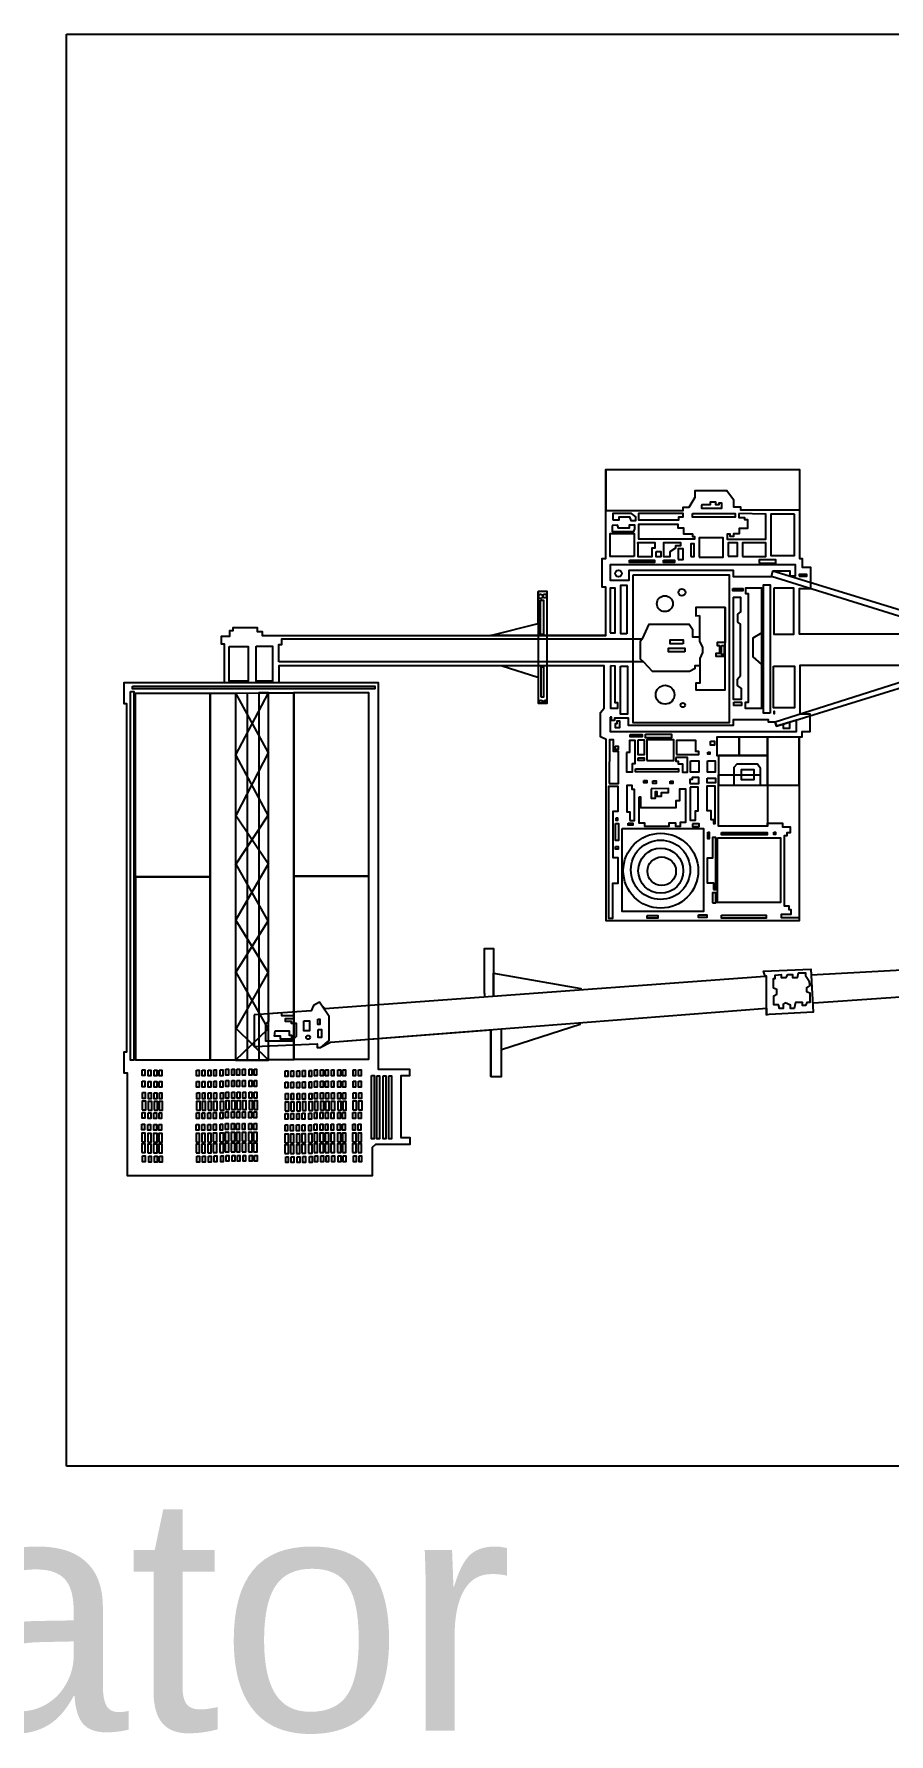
# Model space of a CAD drawing. Header units: millimetres. Extents: x 3191 to 879702, y -27549 to 222194.
# Drawn here: x 60388 to 68085, y 15167 to 30473 of the extents above; entities that cross this region are included whole.
import ezdxf

# ---------------------------------------------------------------- set-up
doc = ezdxf.new("R2010")
doc.units = ezdxf.units.MM
doc.header["$MEASUREMENT"] = 0
doc.styles.get("Standard").update_dxf_attribs({"font": 'arial.ttf'})
picture_1 = doc.add_image_def('image3.png', size_in_pixel=(678, 500))

msp = doc.modelspace()

# ---------------------------------------------------------------- linework, layer by layer
for points in [[(61198.88606, 24633.99722), (62103.09532, 24633.99722), (62103.09532, 24977.79484), (62075.74275, 24977.79484), (62075.74275, 25051.40044), (62152.52822, 25051.40044), (62152.52822, 25100.82193), (62181.98034, 25100.82193), (62181.98034, 25128.16), (62270.34837, 25128.16), (62397.62819, 25128.16), (62397.62819, 25094.51403), (62442.86198, 25094.51403), (62442.86198, 25057.70834), (65535.91782, 25057.70834), (65535.91782, 25492.19496), (65504.23784, 25492.19496), (65504.23784, 25749.30821), (65535.95282, 25749.30821), (65535.95282, 26551.13999), (67278.69018, 26551.13999), (67278.69018, 25749.96794), (67304.04817, 25749.96794), (67304.04817, 25672.76857), (67377.04277, 25672.76857), (67377.04277, 25552.20676), (67377.04277, 25476.89397), (67276.29902, 25476.89397), (67276.29902, 25073.70956), (68840.16579, 25073.70956)], [(65535.95282, 26551.13999), (65535.95282, 26182.49789), (66230.75168, 26182.49789), (66230.75168, 26211.33566), (66284.84268, 26211.33566), (66338.93367, 26301.96859), (66338.93367, 26362.73386), (66624.84316, 26362.73386), (66685.27492, 26282.89378), (66685.27492, 26216.46393), (66746.57811, 26216.46393), (66746.57811, 26188.65613), (67278.69018, 26188.65613)], [(66396.9243, 26230.73169), (66396.9243, 26203.95377), (66581.34884, 26203.95377), (66581.34884, 26249.27019), (66551.98511, 26249.27019), (66551.98511, 26232.27656), (66526.22755, 26232.27656), (66526.22755, 26257.5096), (66476.25771, 26257.5096), (66476.25771, 26232.27656), (66403.1062, 26232.27656), (66396.9243, 26230.73169)], [(65593.07212, 26048.4065), (65593.07212, 25992.27583), (65788.83, 25992.27583), (65798.10277, 26016.99389), (65798.10277, 26050.46627), (65745.04206, 26050.46627), (65745.04206, 26022.65847), (65650.25398, 26022.65847), (65639.43578, 26050.46627), (65593.07212, 26048.4065)], [(65600.28431, 26099.90248), (65654.37531, 26099.90248), (65654.37531, 26125.13553), (65749.16321, 26125.13553), (65761.52684, 26092.17805), (65804.79964, 26092.17805), (65804.79964, 26126.6804), (65766.67846, 26155.51817), (65597.70841, 26155.51817), (65597.70841, 26100.41747), (65600.28431, 26099.90248)], [(65829.01176, 26150.88348), (65829.01176, 26098.35762), (66193.22437, 26098.35762), (66193.22437, 26124.62055), (66231.86087, 26124.62055), (66231.86087, 26155.51817), (65829.01176, 26155.51817), (65829.01176, 26150.88348)], [(65830.06893, 26053.40533), (65830.06893, 25928.27006), (66337.49386, 25928.27006), (66337.49386, 25944.23381), (66319.97861, 25944.23381), (66319.97861, 25969.98184), (66236.52405, 25969.98184), (66236.52405, 26023.02269), (66186.03906, 26023.02269), (66186.03906, 26048.25574), (66186.03906, 26055.46518), (65830.06893, 26055.46518), (65830.06893, 26046.19589)], [(66731.77317, 26155.03254), (66731.77317, 26120.0153), (66785.34903, 26120.0153), (66785.34903, 26101.99169), (66812.13704, 26101.99169), (66812.13704, 26020.62797), (66735.37936, 26020.62797), (66735.37936, 25973.2517), (66685.40951, 25973.2517), (66685.40951, 25950.07851), (66653.9852, 25950.07851), (66653.9852, 25970.67686), (66628.74279, 25970.67686), (66628.74279, 25923.81558), (66975.44015, 25923.81558), (66975.44015, 26150.91283), (66731.77317, 26155.03254)], [(65823.37188, 25884.49842), (65823.37188, 25768.11754), (65953.19028, 25768.11754), (65953.19028, 25846.90633), (65978.94783, 25846.90633), (65978.94783, 25892.73783), (65822.3416, 25892.73783), (65822.3416, 25884.49842)], [(66058.20111, 25767.50446), (66058.20111, 25895.72946), (66207.59533, 25895.72946), (66207.59533, 25864.83184), (66162.7771, 25864.83184), (66162.7771, 25843.20351), (66111.26182, 25809.73114), (66111.26182, 25764.41472), (66059.2314, 25764.41472), (66059.2314, 25764.41472), (66058.20111, 25805.61143)], [(65573.91874, 25681.82988), (65573.91874, 25556.17972), (65746.4948, 25556.17972), (65746.4948, 25646.81264), (66682.81179, 25646.81264), (66682.81179, 25588.64308), (67032.39706, 25588.64308)], [(67040.40957, 25640.73245), (67192.42071, 25640.73245), (67192.42071, 25593.98078), (67243.15463, 25593.98078), (67243.15463, 25693.75875), (65574.5182, 25693.75875), (65574.5182, 25681.82988)], [(69223.60771, 24993.39271), (69223.60771, 24882.56549), (69223.60771, 24935.02812), (69299.23857, 24935.02812), (69126.51553, 24935.02812), (67028.22802, 25589.94432), (67040.40957, 25640.73245), (69223.60771, 24969.2806), (69223.60771, 24935.02812), (69126.51553, 24935.02812), (67060.78439, 24275.92464), (67070.87587, 24239.85123), (69222.46988, 24907.43847), (69223.60771, 24907.79151)], [(65535.91782, 25057.70834), (64497.27081, 25057.70834), (64928.03144, 25164.32091), (64928.03144, 25450.97181), (64928.03144, 24446.96647), (65007.25016, 24446.96647), (65007.25016, 25453.50474), (64928.03144, 25453.50474), (64928.03144, 25435.80886)], [(66793.97974, 25480.27434), (66793.97974, 25435.31058), (66817.79298, 25435.31058), (66817.79298, 24454.04304), (66791.33385, 24454.04304), (66791.33385, 24403.78949), (66939.50506, 24403.78949), (66939.50506, 25484.24175), (66793.97974, 25484.24175), (66793.97974, 25464.40481)], [(66939.50506, 25484.24175), (66939.50506, 25080.89056), (66858.80462, 25034.60433), (66858.80462, 24865.32904), (66932.7312, 24800.5306), (66939.50506, 24800.5306)], [(66379.41028, 25238.13373), (66379.41028, 25003.45721), (66407.31918, 24950.94219), (66407.31918, 24904.17096), (66381.05189, 24849.19429), (66381.05189, 24627.64643), (66344.92408, 24627.64643), (66344.92408, 24568.55972), (66610.88068, 24568.55972), (66610.88068, 25308.69358), (66346.5657, 25308.69358), (66346.5657, 25235.66485), (66379.41028, 25238.13373)], [(66610.88068, 25308.69358), (66610.88068, 24992.78279), (66537.00386, 24992.78279), (66537.00386, 24966.52528), (66557.52513, 24966.52528), (66557.52513, 24895.9582), (66525.51183, 24895.9582), (66525.51183, 24870.52127), (66610.88068, 24870.52127)], [(66681.52856, 25402.24904), (66681.52856, 24483.13726), (66755.61399, 24483.13726), (66755.61399, 24579.67704), (66719.89431, 24606.12632), (66719.89431, 24664.31468), (66747.6763, 24696.05375), (66747.6763, 25158.91586), (66723.86307, 25178.7528), (66723.86307, 25250.16576), (66750.3222, 25271.32517), (66750.3222, 25400.92657), (66681.52856, 25400.92657)], [(65864.60349, 25026.8228), (65927.02128, 25160.05586), (66287.37615, 25160.05586), (66314.46425, 25114.10521), (66314.46425, 25044.35862), (66379.41028, 25044.35862)], [(62590.7991, 24819.8197), (62590.7991, 24976.09923), (62618.23332, 24976.09923), (62618.23332, 25026.8228), (65864.60349, 25026.8228), (65845.33422, 25004.016), (65845.33422, 24877.41251), (65845.33422, 24848.51193), (65873.5616, 24819.61136), (62590.7991, 24819.8197)], [(65873.5616, 24819.61136), (65953.93443, 24737.32171), (66289.01777, 24737.32171), (66339.91072, 24764.55195), (66339.91072, 24788.3478), (66381.05189, 24788.3478)], [(68836.74817, 24787.07073), (67281.55958, 24787.07073), (67281.55958, 24353.47532), (67371.39729, 24353.47532), (67371.39729, 24189.79992), (67300.92216, 24189.79992), (67300.92216, 24141.02658), (67277.05719, 24141.02658), (67277.05719, 22487.17765), (65539.26545, 22487.17765), (65539.26545, 24119.78229), (65488.08292, 24144.75924), (65488.08292, 24365.22305), (65521.76914, 24404.31463), (65521.76914, 24785.40405), (62591.24234, 24785.40405), (62591.24234, 24633.99722)], [(64928.03144, 24785.40405), (64601.76598, 24785.40405), (64924.00072, 24682.81868), (64928.03144, 24682.81868)], [(65579.27547, 24784.17634), (65579.27547, 24401.87011), (65642.78134, 24401.87011), (65642.78134, 24452.0494), (65621.26783, 24452.0494), (65621.26783, 24782.55324), (65579.27547, 24784.17634)], [(61230.91597, 20199.96982), (61230.91597, 21117.86685), (61201.02061, 21117.86685), (61201.02061, 21309.30856), (61224.96723, 21309.30856), (61224.96723, 24441.89001), (61198.88606, 24441.89001), (61198.88606, 24633.99722), (63487.43829, 24633.99722), (63487.43829, 21151.75008), (63769.07054, 21151.75008), (63769.07054, 21092.02763), (63689.26405, 21092.02763), (63689.26405, 20536.88662), (63772.84975, 20536.88662), (63772.84975, 20474.06809), (63463.68996, 20474.06809), (63432.26659, 20447.05988), (63432.26659, 20192.97905), (61230.91597, 20192.97905), (61230.91597, 20199.96982)], [(62201.69285, 24537.82787), (62500.48316, 24542.5096), (62412.73333, 24542.5096), (62412.73333, 21233.45179), (62309.0502, 21233.45179), (62309.0502, 24539.51005)], [(62201.69285, 24537.82787), (62493.9512, 24007.79691), (62500.48316, 24007.79691), (62206.59182, 23442.56326), (62201.69285, 23442.56326), (62494.76769, 23005.92964), (62500.48316, 23005.92964), (62206.4985, 22497.25292), (62201.69285, 22497.25292), (62489.76375, 22033.21758), (62500.48316, 22033.21758), (62211.8757, 21524.59295), (62201.69285, 21524.59295), (62500.48316, 21233.45179), (62201.69285, 21233.45179), (62493.42631, 21514.1936), (62500.48316, 21514.1936), (62210.61597, 22020.11568), (62201.69285, 22020.11568), (62492.92475, 22481.923), (62500.48316, 22481.923), (62210.1494, 22992.77566), (62201.69285, 22992.77566), (62494.31279, 23434.51346), (62500.48316, 23434.51346), (62206.56849, 23976.40211), (62201.69285, 23976.40211), (62500.48316, 24542.5096)], [(65576.08982, 24321.51341), (65576.08982, 24193.41948), (67252.82978, 24193.41948), (67252.82978, 24296.3071), (67252.82978, 24296.3071), (67070.87587, 24239.85123), (67189.75382, 24276.73617), (67189.75382, 24218.68216), (67135.76656, 24218.68216), (67135.76656, 24259.98524), (67070.87587, 24239.85123), (67060.78439, 24275.92464), (66999.02261, 24275.92464), (66999.02261, 24298.7132), (66681.20684, 24298.7132), (66681.20684, 24245.89268), (65738.97537, 24245.89268), (65738.97537, 24311.82895), (65613.43977, 24311.82895), (65613.43977, 24291.02093), (65588.14063, 24291.02093), (65588.14063, 24321.75279), (65576.08982, 24321.51341)], [(65619.53596, 24258.68973), (65619.53596, 24228.27791), (65661.16749, 24228.27791), (65661.16749, 24285.25997), (65635.54802, 24285.25997), (65635.54802, 24262.85063), (65619.53596, 24262.85063), (65619.53596, 24258.68973)], [(65565.02967, 23725.11736), (65650.5668, 23725.11736), (65650.5668, 24012.72173), (65605.77039, 24012.72173), (65605.77039, 24118.58545), (65569.11155, 24118.58545), (65565.02967, 23725.11736)], [(65721.4493, 24005.39268), (65721.4493, 23828.68167), (65774.40091, 23828.68167), (65774.40091, 23905.22931), (65798.84014, 23905.22931), (65798.84014, 24112.8851), (65748.33245, 24112.8851), (65748.33245, 24004.57834), (65721.4493, 24005.39268)], [(66171.13095, 23985.8486), (66371.53247, 23985.8486), (66371.53247, 24014.35042), (66347.09324, 24014.35042), (66347.09324, 24111.25649), (66172.76018, 24111.25649), (66171.13095, 23985.8486)], [(66164.61388, 23956.53252), (66164.61388, 23927.21635), (66186.60902, 23927.21635), (66186.60902, 23901.15757), (66227.34118, 23901.15757), (66227.34118, 23827.86732), (66270.5171, 23827.86732), (66270.5171, 23958.16121), (66164.61388, 23958.16121), (66164.61388, 23958.16121)], [(66550.59399, 23709.71747), (66550.59399, 23802.92966), (66928.21605, 23802.92966), (66928.21605, 23860.52363), (66902.33089, 23899.75434), (66714.45414, 23899.75434), (66686.89891, 23868.03587), (66686.89891, 23709.71747), (66929.05118, 23709.71747), (66928.21605, 23802.92966)], [(66293.39117, 23723.58577), (66373.22593, 23723.58577), (66373.22593, 23779.77507), (66313.75725, 23779.77507), (66313.75725, 23759.41664), (66291.76195, 23759.41664), (66293.39117, 23723.58577)], [(66686.89891, 23802.92966), (66757.87462, 23802.92966), (66757.87462, 23851.34196), (66867.2606, 23851.34196), (66867.2606, 23757.85606), (66757.03967, 23757.85606), (66757.03967, 23802.92966)], [(65573.16008, 23700.70417), (65644.03385, 23700.70417), (65644.03385, 23471.8756), (65598.41401, 23471.8756), (65598.41401, 23060.0579), (65644.83092, 23060.0579), (65644.83092, 22823.08594), (65596.76716, 22823.08594), (65596.76716, 22508.75208), (65562.55223, 22508.75208), (65562.55223, 23700.68728), (65573.16008, 23700.70417)], [(65753.19568, 23392.07057), (65794.74237, 23392.07057), (65794.74237, 23669.7594), (65773.56177, 23669.7594), (65773.56177, 23705.59017), (65723.86861, 23705.59017), (65723.86861, 23470.2469), (65753.19568, 23470.2469), (65753.19568, 23392.07057)], [(65833.1193, 23602.24962), (65833.1193, 23370.97809), (65883.62698, 23370.97809), (65883.62698, 23340.03323), (66106.8385, 23340.03323), (66106.8385, 23371.79244), (66163.04873, 23371.79244), (66163.04873, 23340.84757), (66207.03934, 23340.84757), (66207.03934, 23376.67844), (66255.1031, 23376.67844), (66255.1031, 23673.91126), (66198.07835, 23673.91126), (66198.07835, 23568.86189), (66164.67795, 23568.86189), (66164.67795, 23505.34364), (65849.41206, 23505.34364), (65849.41206, 23603.06045), (65833.1193, 23603.06045)], [(65943.84612, 23678.02934), (65943.84612, 23593.3384), (65982.94888, 23593.3384), (65982.94888, 23652.78491), (65995.1685, 23652.78491), (65995.1685, 23609.62509), (66037.52989, 23609.62509), (66037.52989, 23644.64161), (66100.25719, 23644.64161), (66100.25719, 23679.65804), (65943.84612, 23678.02934)], [(66294.20674, 23692.54272), (66294.20674, 23393.68111), (66343.8999, 23393.68111), (66343.8999, 23478.37214), (66365.89503, 23478.37214), (66365.89503, 23681.14193), (66365.89503, 23692.54272), (66294.20674, 23692.54272)], [(66501.94002, 23365.99372), (66520.67688, 23365.99372), (66520.67688, 23700.68602), (66444.10057, 23700.68602), (66444.10057, 23481.62953), (66479.94489, 23481.62953), (66479.94489, 23400.1958), (66503.56942, 23400.1958), (66503.56942, 23365.99372)], [(66317.01675, 23361.92198), (66317.01675, 23337.4919), (66375.67073, 23337.4919), (66375.67073, 23361.92198), (66317.01675, 23361.92198)], [(66991.09837, 23339.31373), (66991.09837, 23368.95844), (67126.81273, 23368.95844), (67126.81273, 23335.57071), (67195.24257, 23335.57071), (67195.24257, 23280.19576), (67165.91549, 23280.19576), (67165.91549, 23254.95133), (67139.84704, 23254.95133), (67139.84704, 23017.97936), (67139.84704, 22624.27578), (67183.86174, 22624.27578), (67183.86174, 22590.88796), (67202.59843, 22590.88796), (67202.59843, 22545.2851), (67115.4319, 22545.2851), (67115.4319, 22517.59762), (67277.05719, 22517.59762)], [(66505.21854, 22769.20897), (66527.21385, 22769.20897), (66527.21385, 23239.348), (66495.44861, 23239.348), (66495.44861, 23053.67925), (66449.01408, 23053.67925), (66449.01408, 22830.55102), (66504.40978, 22830.55102), (66505.21854, 22769.20897)], [(64442.93506, 21833.45987), (64442.93506, 22237.9348), (64524.96942, 22237.9348), (64524.96942, 21811.45533)], [(62975.91619, 21729.48957), (63006.96631, 21700.28806), (66969.89199, 21990.5033), (66954.89182, 22034.02777), (67382.4433, 22053.62275), (67401.31598, 21664.68608), (67004.97792, 21645.09688), (66982.86259, 21640.68135), (66982.86259, 21989.74519), (66982.86259, 21989.74519), (66965.69288, 21989.74519)], [(67382.4433, 22053.62275), (67384.94947, 22001.97443), (68806.73617, 22080.74091), (68836.74817, 22082.40357), (68836.74817, 21845.62427), (67408.45448, 21747.46996), (67397.29899, 21747.46996)], [(64524.96942, 21811.45533), (64524.96942, 22017.13534), (65312.14003, 21878.76097), (65312.14003, 21869.10186)], [(67044.91616, 21883.00289), (67044.91616, 21970.35276), (67061.46767, 21970.35276), (67061.46767, 21998.39685), (67114.35318, 22004.83206), (67114.35318, 21979.08543), (67158.0473, 21979.08543), (67172.75586, 22004.36909), (67216.44998, 22004.36909), (67216.44998, 21978.16529), (67261.52047, 21978.16529), (67271.63334, 22019.99994), (67333.67525, 22019.99994), (67333.67525, 21995.72901), (67363.82722, 21951.60847), (67372.65703, 21907.49372), (67341.0237, 21884.69849), (67341.0237, 21851.60809), (67371.92218, 21839.10804), (67371.92218, 21752.34266), (67344.70959, 21752.34266), (67332.20556, 21725.13191), (67307.18584, 21725.13191), (67307.18584, 21751.60771), (67244.66569, 21751.60771), (67231.42682, 21698.6619), (67197.58896, 21698.6619), (67197.58896, 21730.28239), (67149.04253, 21749.39705), (67132.11777, 21738.3727), (67132.11777, 21699.39686), (67098.27991, 21699.39686), (67090.19661, 21731.75231), (67046.7941, 21731.75231), (67046.7941, 21794.25255), (67046.7941, 21812.63803), (67074.74154, 21827.34295), (67074.74154, 21870.72853), (67044.91616, 21883.00289)], [(62371.10378, 21642.96146), (62371.10378, 21357.52055), (62936.57283, 21381.12018), (62936.57283, 21347.41056), (62971.42548, 21347.41056), (63044.49006, 21410.33904), (63044.49006, 21628.35492), (62975.91619, 21729.48957), (62957.87519, 21756.09695), (62903.97137, 21726.1215), (62883.73397, 21677.79955), (62371.10378, 21642.96146)], [(64442.93506, 21833.45987), (64442.93506, 21805.44775)], [(62472.30243, 21559.7204), (62472.30243, 21408.01264), (62711.75692, 21408.01264), (62749.98052, 21449.59266), (62749.98052, 21565.33963), (62706.13477, 21565.33963), (62706.13477, 21582.19733), (62653.30758, 21582.19733), (62653.30758, 21610.29351), (62727.23532, 21610.29351), (62727.23532, 21633.88735), (62619.5747, 21633.88735), (62619.5747, 21659.84742), (62500.48316, 21651.75402), (62500.48316, 21581.07465), (62472.30243, 21559.7204)], [(66983.72574, 21636.79824), (66983.72574, 21698.54037), (63057.55397, 21392.42809), (62971.42548, 21347.41056)], [(62557.7894, 21496.78613), (62685.94403, 21496.78613), (62685.94403, 21459.69687), (62706.18143, 21459.69687), (62706.18143, 21422.61339), (62607.2573, 21422.61339), (62607.2573, 21449.58687), (62554.41844, 21449.58687), (62557.7894, 21496.78613)], [(64499.48313, 21504.85114), (63057.55397, 21392.42809)], [(64499.48313, 21467.39365), (64499.48313, 21088.19081), (64499.48313, 21504.85114), (64499.48313, 21088.19081), (64595.44455, 21088.19081), (64595.44455, 21330.25192), (65306.15629, 21558.07108), (65306.15629, 21567.74512)], [(64595.44455, 21330.25192), (64595.44455, 21512.33298)], [(62201.69285, 21233.45179), (62500.48316, 21233.45179)]]:
    msp.add_lwpolyline(points)
for points in [[(66315.53032, 26156.57741), (66699.31857, 26156.57741), (66699.31857, 26123.62002), (66315.53032, 26123.62002)], [(67233.46326, 26149.73417), (67020.01678, 26149.73417), (67020.01678, 25778.9318), (67233.46326, 25778.9318)], [(65791.14597, 25768.57417), (65575.62722, 25768.57417), (65575.62722, 25975.72636), (65791.14597, 25975.72636)], [(66299.88782, 25767.08757), (66331.8271, 25767.08757), (66331.8271, 25881.92367), (66299.88782, 25881.92367)], [(66376.64533, 25761.93798), (66592.49418, 25761.93798), (66592.49418, 25937.02437), (66376.64533, 25937.02437)], [(66638.3427, 25770.69229), (66721.79743, 25770.69229), (66721.79743, 25891.19296), (66638.3427, 25891.19296)], [(66765.28372, 25767.58043), (66977.52639, 25767.58043), (66977.52639, 25891.17083), (66765.28372, 25891.17083)], [(65748.67495, 25735.16007), (65974.31154, 25735.16007), (65974.31154, 25714.56171), (65748.67495, 25714.56171)], [(65987.70546, 25814.97883), (66029.94797, 25814.97883), (66029.94797, 25765.02772), (65987.70546, 25765.02772)], [(66055.70552, 25735.67505), (66153.06932, 25735.67505), (66153.06932, 25714.56171), (66055.70552, 25714.56171)], [(66187.58449, 25742.36951), (66233.43301, 25742.36951), (66233.43301, 25837.63713), (66187.58449, 25837.63713)], [(66914.67794, 25709.90489), (67066.64771, 25709.90489), (67066.64771, 25737.71277), (66914.67794, 25737.71277)], [(65782.7167, 25604.41279), (66644.79151, 25604.41279), (66644.79151, 24272.42444), (65782.7167, 24272.42444)], [(67275.28437, 25591.46416), (67343.79957, 25591.46416), (67343.79957, 25607.94281), (67275.28437, 25607.94281)], [(65574.99756, 25080.03529), (65620.50358, 25080.03529), (65620.50358, 25482.19897), (65574.99756, 25482.19897)], [(65724.96034, 25071.76462), (65670.14647, 25071.76462), (65670.14647, 25509.07878), (65724.96034, 25509.07878)], [(66678.88266, 25480.27434), (66768.84364, 25480.27434), (66768.84364, 25459.11493), (66678.88266, 25459.11493)], [(67014.8835, 24357.46695), (66955.35041, 24357.46695), (66955.35041, 25511.97719), (67014.8835, 25511.97719)], [(67050.60335, 25485.5279), (67225.23352, 25485.5279), (67225.23352, 25066.30718), (67050.60335, 25066.30718)], [(64949.08567, 25375.13726), (64974.37503, 25375.13726), (64974.37503, 25067.56596), (64949.08567, 25067.56596)], [(62144.57323, 24959.71028), (62316.0254, 24959.71028), (62316.0254, 24646.96024), (62144.57323, 24646.96024)], [(62387.07208, 24960.39315), (62535.31247, 24960.39315), (62535.31247, 24646.96024), (62387.07208, 24646.96024)], [(66232.37881, 24981.99699), (66114.99684, 24981.99699), (66114.99684, 25018.92169), (66232.37881, 25018.92169)], [(66576.40478, 24968.16635), (66601.85126, 24968.16635), (66601.85126, 24885.29109), (66576.40478, 24885.29109)], [(66246.33343, 24910.60942), (66099.40059, 24910.60942), (66099.40059, 24941.79023), (66246.33343, 24941.79023)], [(64950.77756, 24504.27933), (64978.59569, 24504.27933), (64978.59569, 24773.08819), (64950.77756, 24773.08819)], [(65668.42787, 24782.10212), (65730.40872, 24782.10212), (65730.40872, 24348.20045), (65668.42787, 24348.20045)], [(67043.98853, 24780.65517), (67233.17138, 24780.65517), (67233.17138, 24406.39812), (67043.98853, 24406.39812)], [(61257.84862, 24552.78742), (61286.28596, 24552.78742), (61286.28596, 21234.95642), (61257.84862, 21234.95642)], [(61274.16685, 24601.02835), (63454.98847, 24601.02835), (63454.98847, 24578.45882), (61274.16685, 24578.45882)], [(61974.94069, 22885.35626), (61302.68583, 22885.35626), (61302.68583, 24537.82787), (61974.94069, 24537.82787)], [(61974.94069, 24537.82787), (62201.69285, 24537.82787), (62201.69285, 21233.45179), (61974.94069, 21233.45179)], [(62500.48316, 24542.5096), (62727.23532, 24542.5096), (62727.23532, 21238.13352), (62500.48316, 21238.13352)], [(63398.87197, 22890.74402), (62726.61712, 22890.74402), (62726.61712, 24543.21563), (63398.87197, 24543.21563)], [(66686.82035, 24456.68798), (66756.93703, 24456.68798), (66756.93703, 24427.59375), (66686.82035, 24427.59375)], [(67050.60335, 24375.98142), (67050.60335, 24375.98142), (67050.60335, 24353.49963), (67050.60335, 24353.49963)], [(65621.24846, 24059.95329), (65645.68769, 24059.95329), (65645.68769, 24029.82277), (65621.24846, 24029.82277)], [(65753.60242, 24167.03496), (65863.72856, 24167.03496), (65863.72856, 24145.01793), (65753.60242, 24145.01793)], [(65826.24611, 24118.97839), (65880.66128, 24118.97839), (65880.66128, 23981.69592), (65826.24611, 23981.69592)], [(65892.23186, 24168.33006), (66128.03115, 24168.33006), (66128.03115, 24137.24725), (65892.23186, 24137.24725)], [(65905.27769, 23931.18628), (66147.55513, 23931.18628), (66147.55513, 24118.97839), (65905.27769, 24118.97839)], [(66476.68539, 24107.13832), (66514.15876, 24107.13832), (66514.15876, 24070.4932), (66476.68539, 24070.4932)], [(66734.56937, 24141.02658), (66533.75117, 24141.02658), (66533.75117, 23977.80683), (66734.56937, 23977.80683)], [(66991.09837, 24141.02658), (66734.56937, 24141.02658), (66734.56937, 23976.51173), (66991.09837, 23976.51173)], [(66991.09837, 23709.71747), (67277.05719, 23709.71747), (67277.05719, 24141.02658), (66991.09837, 24141.02658)], [(65826.24611, 23957.0887), (65880.66128, 23957.0887), (65880.66128, 23931.18628), (65826.24611, 23931.18628)], [(66298.27989, 23928.70033), (66371.59758, 23928.70033), (66371.59758, 23827.72252), (66298.27989, 23827.72252)], [(66450.61781, 23927.88598), (66520.67688, 23927.88598), (66520.67688, 23827.72252), (66450.61781, 23827.72252)], [(66453.06086, 24006.97495), (66473.42677, 24006.97495), (66473.42677, 23988.24521), (66453.06086, 23988.24521)], [(66991.09837, 23976.51173), (66550.59399, 23976.51173), (66550.59399, 23709.71747), (66991.09837, 23709.71747)], [(65802.09876, 23857.99775), (66189.05294, 23857.99775), (66189.05294, 23828.68167), (65802.09876, 23828.68167)], [(65878.67489, 23750.50533), (65904.74335, 23750.50533), (65904.74335, 23730.96125), (65878.67489, 23730.96125)], [(65960.13905, 23748.06229), (65987.83673, 23748.06229), (65987.83673, 23724.44655), (65960.13905, 23724.44655)], [(66114.92073, 23744.80499), (66139.35996, 23744.80499), (66139.35996, 23725.2609), (66114.92073, 23725.2609)], [(66447.35919, 23771.53331), (66523.1208, 23771.53331), (66523.1208, 23730.00219), (66447.35919, 23730.00219)], [(66550.59399, 23709.71747), (66991.09837, 23709.71747), (66991.09837, 23339.31373), (66550.59399, 23339.31373)], [(65622.59244, 23365.45805), (65649.52674, 23365.45805), (65649.52674, 23212.07172), (65622.59244, 23212.07172)], [(65629.93817, 23415.22705), (65641.36491, 23415.22705), (65641.36491, 23391.56642), (65629.93817, 23391.56642)], [(65682.43067, 23319.54806), (66414.44531, 23319.54806), (66414.44531, 22570.96999), (65682.43067, 22570.96999)], [(65736.04284, 23367.9057), (65777.66843, 23367.9057), (65777.66843, 23349.14038), (65736.04284, 23349.14038)], [(66455.11201, 23287.03511), (66465.72248, 23287.03511), (66465.72248, 23227.4755), (66455.11201, 23227.4755)], [(66576.9304, 23284.2675), (66987.50929, 23284.2675), (66987.50929, 23263.90907), (66576.9304, 23263.90907)], [(67049.29795, 23286.21922), (67063.98942, 23286.21922), (67063.98942, 23265.00624), (67049.29795, 23265.00624)], [(65621.77634, 23157.40742), (65647.0781, 23157.40742), (65647.0781, 23132.9309), (65621.77634, 23132.9309)], [(66540.28063, 23236.57596), (67108.0008, 23236.57596), (67108.0008, 22652.55828), (66540.28063, 22652.55828)], [(61304.30716, 22885.35626), (61974.94069, 22885.35626), (61974.94069, 21233.07563), (61304.30716, 21233.07563)], [(62728.23844, 22890.74402), (63398.87197, 22890.74402), (63398.87197, 21238.46338), (62728.23844, 21238.46338)], [(66494.95616, 22651.29489), (66526.54666, 22651.29489), (66526.54666, 22741.17263), (66494.95616, 22741.17263)], [(65908.50786, 22537.1259), (66004.08917, 22537.1259), (66004.08917, 22512.02492), (65908.50786, 22512.02492)], [(66370.21432, 22543.60356), (66446.35544, 22543.60356), (66446.35544, 22516.88318), (66370.21432, 22516.88318)], [(66576.76736, 22537.93564), (66979.3431, 22537.93564), (66979.3431, 22513.64431), (66576.76736, 22513.64431)], [(62816.34986, 21586.68809), (62866.94918, 21586.68809), (62866.94918, 21497.90882), (62816.34986, 21497.90882)], [(62944.51615, 21602.41732), (62960.25117, 21602.41732), (62960.25117, 21556.34075), (62944.51615, 21556.34075)], [(62945.63592, 21509.14729), (62974.86642, 21509.14729), (62974.86642, 21437.22571), (62945.63592, 21437.22571)], [(61362.5582, 21148.0753), (61385.89828, 21148.0753), (61385.89828, 21094.74176), (61362.5582, 21094.74176)], [(61416.73844, 21144.95608), (61440.07852, 21144.95608), (61440.07852, 21091.62254), (61416.73844, 21091.62254)], [(61469.28569, 21144.95608), (61492.62576, 21144.95608), (61492.62576, 21091.62254), (61469.28569, 21091.62254)], [(61515.11435, 21144.95608), (61538.45443, 21144.95608), (61538.45443, 21091.62254), (61515.11435, 21091.62254)], [(61851.56838, 21144.95608), (61874.90845, 21144.95608), (61874.90845, 21091.62254), (61851.56838, 21091.62254)], [(61901.8761, 21144.95608), (61925.21618, 21144.95608), (61925.21618, 21091.62254), (61901.8761, 21091.62254)], [(61955.53145, 21144.95608), (61978.87152, 21144.95608), (61978.87152, 21091.62254), (61955.53145, 21091.62254)], [(62005.8275, 21146.07298), (62029.16758, 21146.07298), (62029.16758, 21092.73944), (62005.8275, 21092.73944)], [(62065.07001, 21146.07298), (62088.41008, 21146.07298), (62088.41008, 21092.73944), (62065.07001, 21092.73944)], [(62114.25796, 21151.66328), (62137.59804, 21151.66328), (62137.59804, 21098.32974), (62114.25796, 21098.32974)], [(62167.91331, 21151.66328), (62191.25339, 21151.66328), (62191.25339, 21098.32974), (62167.91331, 21098.32974)], [(62214.86174, 21151.66328), (62238.20182, 21151.66328), (62238.20182, 21098.32974), (62214.86174, 21098.32974)], [(62266.27756, 21151.66328), (62289.61764, 21151.66328), (62289.61764, 21098.32974), (62266.27756, 21098.32974)], [(62324.41196, 21151.66328), (62347.75204, 21151.66328), (62347.75204, 21098.32974), (62324.41196, 21098.32974)], [(62369.12087, 21151.66328), (62392.46094, 21151.66328), (62392.46094, 21098.32974), (62369.12087, 21098.32974)], [(62650.2049, 21139.29054), (62673.54498, 21139.29054), (62673.54498, 21085.95701), (62650.2049, 21085.95701)], [(62700.51263, 21139.29054), (62723.8527, 21139.29054), (62723.8527, 21085.95701), (62700.51263, 21085.95701)], [(62754.16797, 21139.29054), (62777.50805, 21139.29054), (62777.50805, 21085.95701), (62754.16797, 21085.95701)], [(62804.46403, 21140.40745), (62827.80411, 21140.40745), (62827.80411, 21087.07391), (62804.46403, 21087.07391)], [(62863.70653, 21140.40745), (62887.04661, 21140.40745), (62887.04661, 21087.07391), (62863.70653, 21087.07391)], [(62912.89449, 21145.99775), (62936.23457, 21145.99775), (62936.23457, 21092.66421), (62912.89449, 21092.66421)], [(62966.54984, 21145.99775), (62989.88991, 21145.99775), (62989.88991, 21092.66421), (62966.54984, 21092.66421)], [(63013.49827, 21145.99775), (63036.83834, 21145.99775), (63036.83834, 21092.66421), (63013.49827, 21092.66421)], [(63064.91409, 21145.99775), (63088.25416, 21145.99775), (63088.25416, 21092.66421), (63064.91409, 21092.66421)], [(63123.04849, 21145.99775), (63146.38857, 21145.99775), (63146.38857, 21092.66421), (63123.04849, 21092.66421)], [(63167.75739, 21145.99775), (63191.09747, 21145.99775), (63191.09747, 21092.66421), (63167.75739, 21092.66421)], [(63259.88129, 21146.43756), (63283.22137, 21146.43756), (63283.22137, 21093.10403), (63259.88129, 21093.10403)], [(63310.18901, 21146.43756), (63333.52909, 21146.43756), (63333.52909, 21093.10403), (63310.18901, 21093.10403)], [(61362.5582, 21045.86426), (61385.89828, 21045.86426), (61385.89828, 20992.53072), (61362.5582, 20992.53072)], [(61416.73844, 21042.74504), (61440.07852, 21042.74504), (61440.07852, 20989.4115), (61416.73844, 20989.4115)], [(61469.28569, 21042.74504), (61492.62576, 21042.74504), (61492.62576, 20989.4115), (61469.28569, 20989.4115)], [(61515.11435, 21042.74504), (61538.45443, 21042.74504), (61538.45443, 20989.4115), (61515.11435, 20989.4115)], [(61851.56838, 21042.74504), (61874.90845, 21042.74504), (61874.90845, 20989.4115), (61851.56838, 20989.4115)], [(61901.8761, 21042.74504), (61925.21618, 21042.74504), (61925.21618, 20989.4115), (61901.8761, 20989.4115)], [(61955.53145, 21042.74504), (61978.87152, 21042.74504), (61978.87152, 20989.4115), (61955.53145, 20989.4115)], [(62005.8275, 21043.86194), (62029.16758, 21043.86194), (62029.16758, 20990.5284), (62005.8275, 20990.5284)], [(62065.07001, 21043.86194), (62088.41008, 21043.86194), (62088.41008, 20990.5284), (62065.07001, 20990.5284)], [(62114.25796, 21049.45224), (62137.59804, 21049.45224), (62137.59804, 20996.1187), (62114.25796, 20996.1187)], [(62167.91331, 21049.45224), (62191.25339, 21049.45224), (62191.25339, 20996.1187), (62167.91331, 20996.1187)], [(62214.86174, 21049.45224), (62238.20182, 21049.45224), (62238.20182, 20996.1187), (62214.86174, 20996.1187)], [(62266.27756, 21049.45224), (62289.61764, 21049.45224), (62289.61764, 20996.1187), (62266.27756, 20996.1187)], [(62324.41196, 21049.45224), (62347.75204, 21049.45224), (62347.75204, 20996.1187), (62324.41196, 20996.1187)], [(62369.12087, 21049.45224), (62392.46094, 21049.45224), (62392.46094, 20996.1187), (62369.12087, 20996.1187)], [(62650.2049, 21037.0795), (62673.54498, 21037.0795), (62673.54498, 20983.74597), (62650.2049, 20983.74597)], [(62700.51263, 21037.0795), (62723.8527, 21037.0795), (62723.8527, 20983.74597), (62700.51263, 20983.74597)], [(62754.16797, 21037.0795), (62777.50805, 21037.0795), (62777.50805, 20983.74597), (62754.16797, 20983.74597)], [(62804.46403, 21038.19641), (62827.80411, 21038.19641), (62827.80411, 20984.86287), (62804.46403, 20984.86287)], [(62863.70653, 21038.19641), (62887.04661, 21038.19641), (62887.04661, 20984.86287), (62863.70653, 20984.86287)], [(62912.89449, 21043.78671), (62936.23457, 21043.78671), (62936.23457, 20990.45317), (62912.89449, 20990.45317)], [(62966.54984, 21043.78671), (62989.88991, 21043.78671), (62989.88991, 20990.45317), (62966.54984, 20990.45317)], [(63013.49827, 21043.78671), (63036.83834, 21043.78671), (63036.83834, 20990.45317), (63013.49827, 20990.45317)], [(63064.91409, 21043.78671), (63088.25416, 21043.78671), (63088.25416, 20990.45317), (63064.91409, 20990.45317)], [(63123.04849, 21043.78671), (63146.38857, 21043.78671), (63146.38857, 20990.45317), (63123.04849, 20990.45317)], [(63167.75739, 21043.78671), (63191.09747, 21043.78671), (63191.09747, 20990.45317), (63167.75739, 20990.45317)], [(63259.88129, 21044.22652), (63283.22137, 21044.22652), (63283.22137, 20990.89299), (63259.88129, 20990.89299)], [(63310.18901, 21044.22652), (63333.52909, 21044.22652), (63333.52909, 20990.89299), (63310.18901, 20990.89299)], [(63426.09623, 21094.37139), (63449.61127, 21094.37139), (63449.61127, 20525.65393), (63426.09623, 20525.65393)], [(63474.01279, 21093.59014), (63497.52783, 21093.59014), (63497.52783, 20524.87268), (63474.01279, 20524.87268)], [(63531.52899, 21093.59014), (63555.04403, 21093.59014), (63555.04403, 20524.87268), (63531.52899, 20524.87268)], [(63582.035, 21093.59014), (63605.55004, 21093.59014), (63605.55004, 20524.87268), (63582.035, 20524.87268)], [(61362.13829, 20787.13642), (61393.52667, 20787.13642), (61393.52667, 20865.23278), (61362.13829, 20865.23278)], [(61364.23785, 20942.27011), (61387.57792, 20942.27011), (61387.57792, 20888.93658), (61364.23785, 20888.93658)], [(61416.31853, 20784.01719), (61447.70691, 20784.01719), (61447.70691, 20862.11356), (61416.31853, 20862.11356)], [(61418.41809, 20939.15089), (61441.75816, 20939.15089), (61441.75816, 20885.81735), (61418.41809, 20885.81735)], [(61468.86578, 20784.01719), (61500.25416, 20784.01719), (61500.25416, 20862.11356), (61468.86578, 20862.11356)], [(61470.96533, 20939.15089), (61494.30541, 20939.15089), (61494.30541, 20885.81735), (61470.96533, 20885.81735)], [(61514.69444, 20784.01719), (61546.08282, 20784.01719), (61546.08282, 20862.11356), (61514.69444, 20862.11356)], [(61516.794, 20939.15089), (61540.13408, 20939.15089), (61540.13408, 20885.81735), (61516.794, 20885.81735)], [(61851.14847, 20784.01719), (61882.53685, 20784.01719), (61882.53685, 20862.11356), (61851.14847, 20862.11356)], [(61853.24802, 20939.15089), (61876.5881, 20939.15089), (61876.5881, 20885.81735), (61853.24802, 20885.81735)], [(61901.45619, 20784.01719), (61932.84457, 20784.01719), (61932.84457, 20862.11356), (61901.45619, 20862.11356)], [(61903.55574, 20939.15089), (61926.89582, 20939.15089), (61926.89582, 20885.81735), (61903.55574, 20885.81735)], [(61955.11154, 20784.01719), (61986.49991, 20784.01719), (61986.49991, 20862.11356), (61955.11154, 20862.11356)], [(61957.21109, 20939.15089), (61980.55117, 20939.15089), (61980.55117, 20885.81735), (61957.21109, 20885.81735)], [(62005.40759, 20785.13409), (62036.79597, 20785.13409), (62036.79597, 20863.23046), (62005.40759, 20863.23046)], [(62007.50715, 20940.26779), (62030.84723, 20940.26779), (62030.84723, 20886.93425), (62007.50715, 20886.93425)], [(62064.65009, 20785.13409), (62096.03847, 20785.13409), (62096.03847, 20863.23046), (62064.65009, 20863.23046)], [(62066.74965, 20940.26779), (62090.08973, 20940.26779), (62090.08973, 20886.93425), (62066.74965, 20886.93425)], [(62113.83805, 20790.72439), (62145.22643, 20790.72439), (62145.22643, 20868.82076), (62113.83805, 20868.82076)], [(62115.93761, 20945.85809), (62139.27769, 20945.85809), (62139.27769, 20892.52455), (62115.93761, 20892.52455)], [(62167.4934, 20790.72439), (62198.88178, 20790.72439), (62198.88178, 20868.82076), (62167.4934, 20868.82076)], [(62169.59296, 20945.85809), (62192.93303, 20945.85809), (62192.93303, 20892.52455), (62169.59296, 20892.52455)], [(62214.44183, 20790.72439), (62245.83021, 20790.72439), (62245.83021, 20868.82076), (62214.44183, 20868.82076)], [(62216.54139, 20945.85809), (62239.88146, 20945.85809), (62239.88146, 20892.52455), (62216.54139, 20892.52455)], [(62265.85765, 20790.72439), (62297.24603, 20790.72439), (62297.24603, 20868.82076), (62265.85765, 20868.82076)], [(62267.95721, 20945.85809), (62291.29728, 20945.85809), (62291.29728, 20892.52455), (62267.95721, 20892.52455)], [(62323.99205, 20790.72439), (62355.38043, 20790.72439), (62355.38043, 20868.82076), (62323.99205, 20868.82076)], [(62326.09161, 20945.85809), (62349.43169, 20945.85809), (62349.43169, 20892.52455), (62326.09161, 20892.52455)], [(62368.70095, 20790.72439), (62400.08933, 20790.72439), (62400.08933, 20868.82076), (62368.70095, 20868.82076)], [(62370.80051, 20945.85809), (62394.14059, 20945.85809), (62394.14059, 20892.52455), (62370.80051, 20892.52455)], [(62649.78499, 20778.35166), (62681.17337, 20778.35166), (62681.17337, 20856.44803), (62649.78499, 20856.44803)], [(62651.88455, 20933.48536), (62675.22463, 20933.48536), (62675.22463, 20880.15182), (62651.88455, 20880.15182)], [(62700.09271, 20778.35166), (62731.48109, 20778.35166), (62731.48109, 20856.44803), (62700.09271, 20856.44803)], [(62702.19227, 20933.48536), (62725.53235, 20933.48536), (62725.53235, 20880.15182), (62702.19227, 20880.15182)], [(62753.74806, 20778.35166), (62785.13644, 20778.35166), (62785.13644, 20856.44803), (62753.74806, 20856.44803)], [(62755.84762, 20933.48536), (62779.1877, 20933.48536), (62779.1877, 20880.15182), (62755.84762, 20880.15182)], [(62804.04412, 20779.46856), (62835.4325, 20779.46856), (62835.4325, 20857.56493), (62804.04412, 20857.56493)], [(62806.14368, 20934.60226), (62829.48375, 20934.60226), (62829.48375, 20881.26872), (62806.14368, 20881.26872)], [(62863.28662, 20779.46856), (62894.675, 20779.46856), (62894.675, 20857.56493), (62863.28662, 20857.56493)], [(62865.38618, 20934.60226), (62888.72625, 20934.60226), (62888.72625, 20881.26872), (62865.38618, 20881.26872)], [(62912.47458, 20785.05886), (62943.86296, 20785.05886), (62943.86296, 20863.15523), (62912.47458, 20863.15523)], [(62914.57414, 20940.19256), (62937.91421, 20940.19256), (62937.91421, 20886.85902), (62914.57414, 20886.85902)], [(62966.12993, 20785.05886), (62997.5183, 20785.05886), (62997.5183, 20863.15523), (62966.12993, 20863.15523)], [(62968.22948, 20940.19256), (62991.56956, 20940.19256), (62991.56956, 20886.85902), (62968.22948, 20886.85902)], [(63013.07836, 20785.05886), (63044.46673, 20785.05886), (63044.46673, 20863.15523), (63013.07836, 20863.15523)], [(63015.17791, 20940.19256), (63038.51799, 20940.19256), (63038.51799, 20886.85902), (63015.17791, 20886.85902)], [(63064.49418, 20785.05886), (63095.88255, 20785.05886), (63095.88255, 20863.15523), (63064.49418, 20863.15523)], [(63066.59373, 20940.19256), (63089.93381, 20940.19256), (63089.93381, 20886.85902), (63066.59373, 20886.85902)], [(63122.62858, 20785.05886), (63154.01696, 20785.05886), (63154.01696, 20863.15523), (63122.62858, 20863.15523)], [(63124.72814, 20940.19256), (63148.06821, 20940.19256), (63148.06821, 20886.85902), (63124.72814, 20886.85902)], [(63167.33748, 20785.05886), (63198.72586, 20785.05886), (63198.72586, 20863.15523), (63167.33748, 20863.15523)], [(63169.43704, 20940.19256), (63192.77711, 20940.19256), (63192.77711, 20886.85902), (63169.43704, 20886.85902)], [(63259.46138, 20785.49868), (63290.84976, 20785.49868), (63290.84976, 20863.59504), (63259.46138, 20863.59504)], [(63261.56094, 20940.63238), (63284.90101, 20940.63238), (63284.90101, 20887.29884), (63261.56094, 20887.29884)], [(63309.7691, 20785.49868), (63341.15748, 20785.49868), (63341.15748, 20863.59504), (63309.7691, 20863.59504)], [(63311.86866, 20940.63238), (63335.20873, 20940.63238), (63335.20873, 20887.29884), (63311.86866, 20887.29884)], [(61361.4501, 20763.76249), (61384.79018, 20763.76249), (61384.79018, 20710.42895), (61361.4501, 20710.42895)], [(61415.63034, 20760.64326), (61438.97042, 20760.64326), (61438.97042, 20707.30972), (61415.63034, 20707.30972)], [(61468.17759, 20760.64326), (61491.51766, 20760.64326), (61491.51766, 20707.30972), (61468.17759, 20707.30972)], [(61514.00625, 20760.64326), (61537.34633, 20760.64326), (61537.34633, 20707.30972), (61514.00625, 20707.30972)], [(61850.46028, 20760.64326), (61873.80035, 20760.64326), (61873.80035, 20707.30972), (61850.46028, 20707.30972)], [(61900.768, 20760.64326), (61924.10808, 20760.64326), (61924.10808, 20707.30972), (61900.768, 20707.30972)], [(61954.42335, 20760.64326), (61977.76342, 20760.64326), (61977.76342, 20707.30972), (61954.42335, 20707.30972)], [(62004.7194, 20761.76016), (62028.05948, 20761.76016), (62028.05948, 20708.42663), (62004.7194, 20708.42663)], [(62063.96191, 20761.76016), (62087.30198, 20761.76016), (62087.30198, 20708.42663), (62063.96191, 20708.42663)], [(62111.75016, 20662.76094), (62135.09024, 20662.76094), (62135.09024, 20609.4274), (62111.75016, 20609.4274)], [(62113.14986, 20767.35046), (62136.48994, 20767.35046), (62136.48994, 20714.01692), (62113.14986, 20714.01692)], [(62165.40551, 20662.76094), (62188.74558, 20662.76094), (62188.74558, 20609.4274), (62165.40551, 20609.4274)], [(62166.80521, 20767.35046), (62190.14529, 20767.35046), (62190.14529, 20714.01692), (62166.80521, 20714.01692)], [(62212.35394, 20662.76094), (62235.69401, 20662.76094), (62235.69401, 20609.4274), (62212.35394, 20609.4274)], [(62213.75364, 20767.35046), (62237.09372, 20767.35046), (62237.09372, 20714.01692), (62213.75364, 20714.01692)], [(62263.76976, 20662.76094), (62287.10983, 20662.76094), (62287.10983, 20609.4274), (62263.76976, 20609.4274)], [(62265.16946, 20767.35046), (62288.50954, 20767.35046), (62288.50954, 20714.01692), (62265.16946, 20714.01692)], [(62321.90416, 20662.76094), (62345.24424, 20662.76094), (62345.24424, 20609.4274), (62321.90416, 20609.4274)], [(62323.30386, 20767.35046), (62346.64394, 20767.35046), (62346.64394, 20714.01692), (62323.30386, 20714.01692)], [(62366.61306, 20662.76094), (62389.95314, 20662.76094), (62389.95314, 20609.4274), (62366.61306, 20609.4274)], [(62368.01277, 20767.35046), (62391.35284, 20767.35046), (62391.35284, 20714.01692), (62368.01277, 20714.01692)], [(62649.0968, 20754.97773), (62672.43688, 20754.97773), (62672.43688, 20701.64419), (62649.0968, 20701.64419)], [(62699.40453, 20754.97773), (62722.7446, 20754.97773), (62722.7446, 20701.64419), (62699.40453, 20701.64419)], [(62753.05987, 20754.97773), (62776.39995, 20754.97773), (62776.39995, 20701.64419), (62753.05987, 20701.64419)], [(62803.35593, 20756.09463), (62826.69601, 20756.09463), (62826.69601, 20702.76109), (62803.35593, 20702.76109)], [(62862.59843, 20756.09463), (62885.93851, 20756.09463), (62885.93851, 20702.76109), (62862.59843, 20702.76109)], [(62911.78639, 20761.68493), (62935.12647, 20761.68493), (62935.12647, 20708.35139), (62911.78639, 20708.35139)], [(62965.44174, 20761.68493), (62988.78181, 20761.68493), (62988.78181, 20708.35139), (62965.44174, 20708.35139)], [(63012.39017, 20761.68493), (63035.73024, 20761.68493), (63035.73024, 20708.35139), (63012.39017, 20708.35139)], [(63063.80599, 20761.68493), (63087.14606, 20761.68493), (63087.14606, 20708.35139), (63063.80599, 20708.35139)], [(63121.94039, 20761.68493), (63145.28047, 20761.68493), (63145.28047, 20708.35139), (63121.94039, 20708.35139)], [(63166.64929, 20761.68493), (63189.98937, 20761.68493), (63189.98937, 20708.35139), (63166.64929, 20708.35139)], [(63258.77319, 20762.12475), (63282.11327, 20762.12475), (63282.11327, 20708.79121), (63258.77319, 20708.79121)], [(63309.08091, 20762.12475), (63332.42099, 20762.12475), (63332.42099, 20708.79121), (63309.08091, 20708.79121)], [(61358.65069, 20499.75106), (61390.03907, 20499.75106), (61390.03907, 20577.84742), (61358.65069, 20577.84742)], [(61360.0504, 20659.17296), (61383.39047, 20659.17296), (61383.39047, 20605.83943), (61360.0504, 20605.83943)], [(61412.83093, 20496.63183), (61444.21931, 20496.63183), (61444.21931, 20574.7282), (61412.83093, 20574.7282)], [(61414.23064, 20656.05374), (61437.57071, 20656.05374), (61437.57071, 20602.7202), (61414.23064, 20602.7202)], [(61465.37818, 20496.63183), (61496.76656, 20496.63183), (61496.76656, 20574.7282), (61465.37818, 20574.7282)], [(61466.77788, 20656.05374), (61490.11796, 20656.05374), (61490.11796, 20602.7202), (61466.77788, 20602.7202)], [(61511.20684, 20496.63183), (61542.59522, 20496.63183), (61542.59522, 20574.7282), (61511.20684, 20574.7282)], [(61512.60655, 20656.05374), (61535.94663, 20656.05374), (61535.94663, 20602.7202), (61512.60655, 20602.7202)], [(61847.66087, 20496.63183), (61879.04925, 20496.63183), (61879.04925, 20574.7282), (61847.66087, 20574.7282)], [(61849.06057, 20656.05374), (61872.40065, 20656.05374), (61872.40065, 20602.7202), (61849.06057, 20602.7202)], [(61897.96859, 20496.63183), (61929.35697, 20496.63183), (61929.35697, 20574.7282), (61897.96859, 20574.7282)], [(61899.36829, 20656.05374), (61922.70837, 20656.05374), (61922.70837, 20602.7202), (61899.36829, 20602.7202)], [(61951.62394, 20496.63183), (61983.01232, 20496.63183), (61983.01232, 20574.7282), (61951.62394, 20574.7282)], [(61953.02364, 20656.05374), (61976.36372, 20656.05374), (61976.36372, 20602.7202), (61953.02364, 20602.7202)], [(62001.91999, 20497.74873), (62033.30837, 20497.74873), (62033.30837, 20575.8451), (62001.91999, 20575.8451)], [(62003.3197, 20657.17064), (62026.65978, 20657.17064), (62026.65978, 20603.8371), (62003.3197, 20603.8371)], [(62061.1625, 20497.74873), (62092.55088, 20497.74873), (62092.55088, 20575.8451), (62061.1625, 20575.8451)], [(62062.5622, 20657.17064), (62085.90228, 20657.17064), (62085.90228, 20603.8371), (62062.5622, 20603.8371)], [(62110.35045, 20503.33903), (62141.73883, 20503.33903), (62141.73883, 20581.4354), (62110.35045, 20581.4354)], [(62164.0058, 20503.33903), (62195.39418, 20503.33903), (62195.39418, 20581.4354), (62164.0058, 20581.4354)], [(62210.95423, 20503.33903), (62242.34261, 20503.33903), (62242.34261, 20581.4354), (62210.95423, 20581.4354)], [(62262.37005, 20503.33903), (62293.75843, 20503.33903), (62293.75843, 20581.4354), (62262.37005, 20581.4354)], [(62320.50446, 20503.33903), (62351.89283, 20503.33903), (62351.89283, 20581.4354), (62320.50446, 20581.4354)], [(62365.21336, 20503.33903), (62396.60174, 20503.33903), (62396.60174, 20581.4354), (62365.21336, 20581.4354)], [(62646.2974, 20490.9663), (62677.68577, 20490.9663), (62677.68577, 20569.06267), (62646.2974, 20569.06267)], [(62647.6971, 20650.38821), (62671.03718, 20650.38821), (62671.03718, 20597.05467), (62647.6971, 20597.05467)], [(62696.60512, 20490.9663), (62727.99349, 20490.9663), (62727.99349, 20569.06267), (62696.60512, 20569.06267)], [(62698.00482, 20650.38821), (62721.3449, 20650.38821), (62721.3449, 20597.05467), (62698.00482, 20597.05467)], [(62750.26046, 20490.9663), (62781.64884, 20490.9663), (62781.64884, 20569.06267), (62750.26046, 20569.06267)], [(62751.66017, 20650.38821), (62775.00025, 20650.38821), (62775.00025, 20597.05467), (62751.66017, 20597.05467)], [(62800.55652, 20492.0832), (62831.9449, 20492.0832), (62831.9449, 20570.17957), (62800.55652, 20570.17957)], [(62801.95623, 20651.50511), (62825.2963, 20651.50511), (62825.2963, 20598.17157), (62801.95623, 20598.17157)], [(62859.79902, 20492.0832), (62891.1874, 20492.0832), (62891.1874, 20570.17957), (62859.79902, 20570.17957)], [(62861.19873, 20651.50511), (62884.5388, 20651.50511), (62884.5388, 20598.17157), (62861.19873, 20598.17157)], [(62908.98698, 20497.6735), (62940.37536, 20497.6735), (62940.37536, 20575.76987), (62908.98698, 20575.76987)], [(62910.38669, 20657.09541), (62933.72676, 20657.09541), (62933.72676, 20603.76187), (62910.38669, 20603.76187)], [(62962.64233, 20497.6735), (62994.03071, 20497.6735), (62994.03071, 20575.76987), (62962.64233, 20575.76987)], [(62964.04203, 20657.09541), (62987.38211, 20657.09541), (62987.38211, 20603.76187), (62964.04203, 20603.76187)], [(63009.59076, 20497.6735), (63040.97914, 20497.6735), (63040.97914, 20575.76987), (63009.59076, 20575.76987)], [(63010.99046, 20657.09541), (63034.33054, 20657.09541), (63034.33054, 20603.76187), (63010.99046, 20603.76187)], [(63061.00658, 20497.6735), (63092.39496, 20497.6735), (63092.39496, 20575.76987), (63061.00658, 20575.76987)], [(63062.40628, 20657.09541), (63085.74636, 20657.09541), (63085.74636, 20603.76187), (63062.40628, 20603.76187)], [(63119.14098, 20497.6735), (63150.52936, 20497.6735), (63150.52936, 20575.76987), (63119.14098, 20575.76987)], [(63120.54069, 20657.09541), (63143.88076, 20657.09541), (63143.88076, 20603.76187), (63120.54069, 20603.76187)], [(63163.84988, 20497.6735), (63195.23826, 20497.6735), (63195.23826, 20575.76987), (63163.84988, 20575.76987)], [(63165.24959, 20657.09541), (63188.58966, 20657.09541), (63188.58966, 20603.76187), (63165.24959, 20603.76187)], [(63255.97378, 20498.11332), (63287.36216, 20498.11332), (63287.36216, 20576.20968), (63255.97378, 20576.20968)], [(63257.37349, 20657.53523), (63280.71356, 20657.53523), (63280.71356, 20604.20169), (63257.37349, 20604.20169)], [(63306.2815, 20498.11332), (63337.66988, 20498.11332), (63337.66988, 20576.20968), (63306.2815, 20576.20968)], [(63307.68121, 20657.53523), (63331.02128, 20657.53523), (63331.02128, 20604.20169), (63307.68121, 20604.20169)], [(61358.65069, 20403.52384), (61390.03907, 20403.52384), (61390.03907, 20481.6202), (61358.65069, 20481.6202)], [(61366.32574, 20373.18228), (61389.66582, 20373.18228), (61389.66582, 20319.84875), (61366.32574, 20319.84875)], [(61412.83093, 20400.40461), (61444.21931, 20400.40461), (61444.21931, 20478.50098), (61412.83093, 20478.50098)], [(61420.50598, 20370.06306), (61443.84605, 20370.06306), (61443.84605, 20316.72952), (61420.50598, 20316.72952)], [(61465.37818, 20400.40461), (61496.76656, 20400.40461), (61496.76656, 20478.50098), (61465.37818, 20478.50098)], [(61473.05323, 20370.06306), (61496.3933, 20370.06306), (61496.3933, 20316.72952), (61473.05323, 20316.72952)], [(61511.20684, 20400.40461), (61542.59522, 20400.40461), (61542.59522, 20478.50098), (61511.20684, 20478.50098)], [(61518.88189, 20370.06306), (61542.22197, 20370.06306), (61542.22197, 20316.72952), (61518.88189, 20316.72952)], [(61847.66087, 20400.40461), (61879.04925, 20400.40461), (61879.04925, 20478.50098), (61847.66087, 20478.50098)], [(61855.33592, 20370.06306), (61878.67599, 20370.06306), (61878.67599, 20316.72952), (61855.33592, 20316.72952)], [(61897.96859, 20400.40461), (61929.35697, 20400.40461), (61929.35697, 20478.50098), (61897.96859, 20478.50098)], [(61905.64364, 20370.06306), (61928.98371, 20370.06306), (61928.98371, 20316.72952), (61905.64364, 20316.72952)], [(61951.62394, 20400.40461), (61983.01232, 20400.40461), (61983.01232, 20478.50098), (61951.62394, 20478.50098)], [(61959.29899, 20370.06306), (61982.63906, 20370.06306), (61982.63906, 20316.72952), (61959.29899, 20316.72952)], [(62001.91999, 20401.52151), (62033.30837, 20401.52151), (62033.30837, 20479.61788), (62001.91999, 20479.61788)], [(62009.59504, 20371.17996), (62032.93512, 20371.17996), (62032.93512, 20317.84642), (62009.59504, 20317.84642)], [(62061.1625, 20401.52151), (62092.55088, 20401.52151), (62092.55088, 20479.61788), (62061.1625, 20479.61788)], [(62068.83754, 20371.17996), (62092.17762, 20371.17996), (62092.17762, 20317.84642), (62068.83754, 20317.84642)], [(62110.35045, 20407.11181), (62141.73883, 20407.11181), (62141.73883, 20485.20818), (62110.35045, 20485.20818)], [(62118.0255, 20376.77026), (62141.36558, 20376.77026), (62141.36558, 20323.43672), (62118.0255, 20323.43672)], [(62164.0058, 20407.11181), (62195.39418, 20407.11181), (62195.39418, 20485.20818), (62164.0058, 20485.20818)], [(62171.68085, 20376.77026), (62195.02093, 20376.77026), (62195.02093, 20323.43672), (62171.68085, 20323.43672)], [(62210.95423, 20407.11181), (62242.34261, 20407.11181), (62242.34261, 20485.20818), (62210.95423, 20485.20818)], [(62218.62928, 20376.77026), (62241.96936, 20376.77026), (62241.96936, 20323.43672), (62218.62928, 20323.43672)], [(62262.37005, 20407.11181), (62293.75843, 20407.11181), (62293.75843, 20485.20818), (62262.37005, 20485.20818)], [(62270.0451, 20376.77026), (62293.38518, 20376.77026), (62293.38518, 20323.43672), (62270.0451, 20323.43672)], [(62320.50446, 20407.11181), (62351.89283, 20407.11181), (62351.89283, 20485.20818), (62320.50446, 20485.20818)], [(62328.1795, 20376.77026), (62351.51958, 20376.77026), (62351.51958, 20323.43672), (62328.1795, 20323.43672)], [(62365.21336, 20407.11181), (62396.60174, 20407.11181), (62396.60174, 20485.20818), (62365.21336, 20485.20818)], [(62372.8884, 20376.77026), (62396.22848, 20376.77026), (62396.22848, 20323.43672), (62372.8884, 20323.43672)], [(62646.2974, 20394.73908), (62677.68577, 20394.73908), (62677.68577, 20472.83544), (62646.2974, 20472.83544)], [(62653.97244, 20364.39753), (62677.31252, 20364.39753), (62677.31252, 20311.06399), (62653.97244, 20311.06399)], [(62696.60512, 20394.73908), (62727.99349, 20394.73908), (62727.99349, 20472.83544), (62696.60512, 20472.83544)], [(62704.28016, 20364.39753), (62727.62024, 20364.39753), (62727.62024, 20311.06399), (62704.28016, 20311.06399)], [(62750.26046, 20394.73908), (62781.64884, 20394.73908), (62781.64884, 20472.83544), (62750.26046, 20472.83544)], [(62757.93551, 20364.39753), (62781.27559, 20364.39753), (62781.27559, 20311.06399), (62757.93551, 20311.06399)], [(62800.55652, 20395.85598), (62831.9449, 20395.85598), (62831.9449, 20473.95235), (62800.55652, 20473.95235)], [(62808.23157, 20365.51443), (62831.57164, 20365.51443), (62831.57164, 20312.18089), (62808.23157, 20312.18089)], [(62859.79902, 20395.85598), (62891.1874, 20395.85598), (62891.1874, 20473.95235), (62859.79902, 20473.95235)], [(62867.47407, 20365.51443), (62890.81415, 20365.51443), (62890.81415, 20312.18089), (62867.47407, 20312.18089)], [(62908.98698, 20401.44628), (62940.37536, 20401.44628), (62940.37536, 20479.54265), (62908.98698, 20479.54265)], [(62916.66203, 20371.10473), (62940.0021, 20371.10473), (62940.0021, 20317.77119), (62916.66203, 20317.77119)], [(62962.64233, 20401.44628), (62994.03071, 20401.44628), (62994.03071, 20479.54265), (62962.64233, 20479.54265)], [(62970.31738, 20371.10473), (62993.65745, 20371.10473), (62993.65745, 20317.77119), (62970.31738, 20317.77119)], [(63009.59076, 20401.44628), (63040.97914, 20401.44628), (63040.97914, 20479.54265), (63009.59076, 20479.54265)], [(63017.26581, 20371.10473), (63040.60588, 20371.10473), (63040.60588, 20317.77119), (63017.26581, 20317.77119)], [(63061.00658, 20401.44628), (63092.39496, 20401.44628), (63092.39496, 20479.54265), (63061.00658, 20479.54265)], [(63068.68163, 20371.10473), (63092.0217, 20371.10473), (63092.0217, 20317.77119), (63068.68163, 20317.77119)], [(63119.14098, 20401.44628), (63150.52936, 20401.44628), (63150.52936, 20479.54265), (63119.14098, 20479.54265)], [(63126.81603, 20371.10473), (63150.15611, 20371.10473), (63150.15611, 20317.77119), (63126.81603, 20317.77119)], [(63163.84988, 20401.44628), (63195.23826, 20401.44628), (63195.23826, 20479.54265), (63163.84988, 20479.54265)], [(63171.52493, 20371.10473), (63194.86501, 20371.10473), (63194.86501, 20317.77119), (63171.52493, 20317.77119)], [(63255.97378, 20401.8861), (63287.36216, 20401.8861), (63287.36216, 20479.98246), (63255.97378, 20479.98246)], [(63263.64883, 20371.54455), (63286.98891, 20371.54455), (63286.98891, 20318.21101), (63263.64883, 20318.21101)], [(63306.2815, 20401.8861), (63337.66988, 20401.8861), (63337.66988, 20479.98246), (63306.2815, 20479.98246)], [(63313.95655, 20371.54455), (63337.29663, 20371.54455), (63337.29663, 20318.21101), (63313.95655, 20318.21101)]]:
    msp.add_lwpolyline(points, close=True)
for centre, radius in [((65650.20056, 25616.10616), 29.28239), ((64949.09684, 25409.74809), 19.38121), ((64986.18773, 25413.11867), 16.85326), ((66067.46393, 25343.52944), 71.47844), ((66221.07846, 25445.90072), 31.61332), ((66069.27296, 24524.15575), 84.6938), ((64950.77285, 24461.51155), 13.72017), ((64992.07881, 24464.88213), 10.95463), ((66228.94352, 24430.93362), 19.68681), ((66030.36466, 22939.408), 337.20634), ((66028.30024, 22947.66268), 266.91605), ((66030.36466, 22939.408), 202.91683), ((66038.6225, 22935.28062), 128.53157), ((62855.70489, 21439.47109), 17.98621)]:
    msp.add_circle(centre, radius)

# ---------------------------------------------------------------- texts
msp.add_text('Granulator', height=2119.841778).set_placement((50705.16227, 15197.24516))

# ---------------------------------------------------------------- pictures from other files: only their frames are drawn
image = msp.add_image(picture_1, insert=(60681.28148, 17577.88331), size_in_units=(17485.50702, 12894.91668))
image.dxf.flags = 7

doc.saveas('drawing.dxf')
